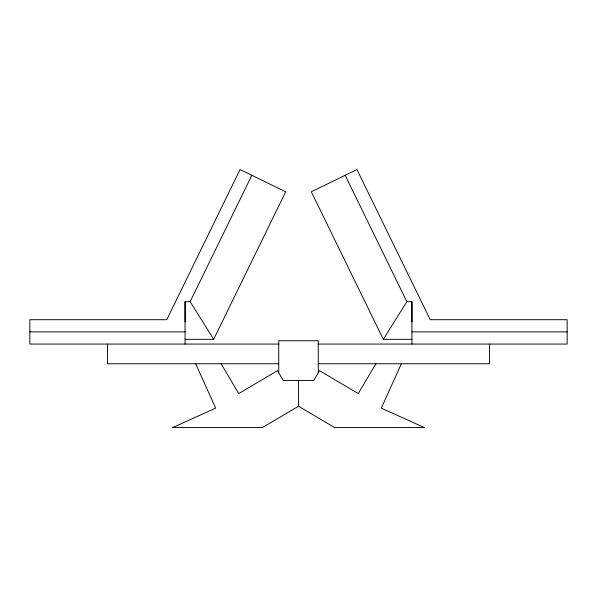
<?xml version="1.0" encoding="UTF-8"?>
<svg xmlns="http://www.w3.org/2000/svg" width="597" height="597" viewBox="0 0 597 597"><rect width="100%" height="100%" fill="white"/><g stroke="black" fill="none" stroke-linecap="round" stroke-linejoin="round"><path stroke-width="0.9" d="M185.077 321.932L185.077 301.672L190.144 301.672L213.674 339.312L185.092 339.335M411.908 339.335L383.326 339.312L406.856 301.672L411.923 301.672L411.923 321.932M401.348 363.76L381.319 408.124L424.139 427.459M190.144 301.672L251.837 175.287M213.674 339.312L285.679 191.801L240.069 169.541L166.772 319.701L29.85 319.701L29.85 344.066L278.978 344.066M375.886 363.76L358.267 393.572L319.522 370.67L313.694 380.535L283.306 380.535L277.478 370.67L238.733 393.572L221.114 363.76M298.5 380.252L298.5 406.236L262.598 427.459L172.406 427.459M172.861 427.459L215.681 408.124L195.652 363.76M29.85 331.88L185.077 331.88M411.923 331.88L567.15 331.88M318.022 344.066L567.15 344.066L567.15 319.701L430.228 319.701L356.931 169.541L311.321 191.801L383.326 339.312M278.724 363.76L107.467 363.76L107.467 344.066M318.276 363.76L489.533 363.76L489.533 344.066M424.594 427.459L334.402 427.459L298.5 406.236M345.163 175.287L406.856 301.672M411.923 301.672L411.923 344.066M318.276 372.774L318.276 340.745L278.724 340.745L278.724 372.774M185.077 301.672L185.077 344.066"/></g></svg>
